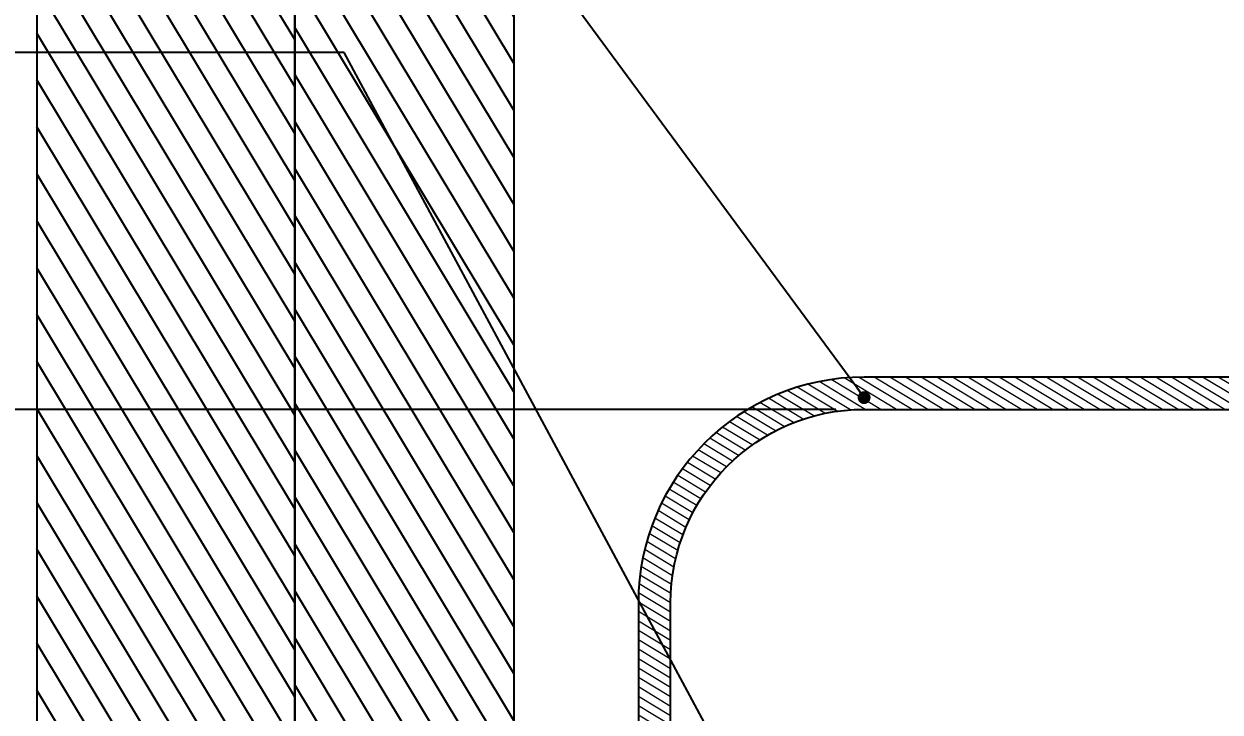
# Model space of a CAD drawing. Header units: inches. Extents: x 193287 to 241687, y 437648 to 550079.
# Drawn here: x 227988 to 228915, y 451534 to 452067 of the extents above; entities that cross this region are included whole.
import ezdxf

# ---------------------------------------------------------------- set-up
doc = ezdxf.new("R2010")
doc.units = ezdxf.units.IN
doc.header["$MEASUREMENT"] = 0
for name, color, linetype, lineweight in [('A-Dim-ID', 9, 'Continuous', 20), ('CQ Gypsum Hatch', 8, 'Continuous', 20), ('CQ Marble', 6, 'Continuous', 0)]:
    doc.layers.add(name, color=color, linetype=linetype, lineweight=lineweight)
for name, color, linetype in [('CQ Grg Gypsum', 41, 'Continuous'), ('CQ section wall', 3, 'Continuous'), ('CQ_callout', 34, 'Continuous'), ('xref grd floor$2$CQ Wall hatch_CHB', 8, 'Continuous')]:
    doc.layers.add(name, color=color, linetype=linetype)
doc.styles.add('ST9', font='romans.shx', dxfattribs={"width": 0.8})
doc.styles.get("Standard").update_dxf_attribs({"font": 'arial.ttf'})
doc.dimstyles.new('DIM-20', dxfattribs={"dimscale": 1000, "dimtxt": 0.044, "dimasz": 0.035, "dimexe": 0.022, "dimexo": 0.022, "dimgap": 0.022, "dimtad": 1, "dimdec": 0, "dimzin": 0, "dimdsep": 46, "dimtxsty": 'ST9', "dimblk1": 'ARCHTICK', "dimblk2": 'ARCHTICK', "dimsah": 1, "dimcen": 0.08800000000000001, "dimdle": 0.04, "dimclrd": 256, "dimclre": 256, "dimclrt": 3, "dimadec": 0, "dimazin": 0, "dimtfac": 1, "dimtdec": 0, "dimtix": 1, "dimtofl": 0, "dimtmove": 1, "dimatfit": 3, "dimldrblk": 'CLOSED', "dimfxl": 1, "dimtolj": 1, "dimtzin": 0, "dimarcsym": 0})
doc.dimstyles.get("Standard").update_dxf_attribs({"dimtxt": 0.18, "dimasz": 0.18, "dimexe": 0.18, "dimexo": 0.0625, "dimgap": 0.09, "dimtad": 0, "dimtih": 1, "dimtoh": 1, "dimdec": 4, "dimzin": 0, "dimdsep": 46, "dimtxsty": 'Standard', "dimcen": 0.09, "dimadec": 0, "dimazin": 0, "dimtfac": 1, "dimtdec": 4, "dimtofl": 0, "dimtmove": 0, "dimatfit": 3, "dimfxl": 1, "dimtolj": 1, "dimtzin": 0, "dimarcsym": 0})

# ---------------------------------------------------------------- blocks, each defined once
blk = doc.blocks.new('SECTION C AND F')
at = {"layer": 'xref grd floor$2$CQ Wall hatch_CHB'}
h = blk.add_hatch(dxfattribs=at)
h.set_pattern_fill('ANSI31,_O', color=8, scale=150, angle=76.02857671701435)
h.set_pattern_definition([(121.0285767170143, (95684.03869431617, 1302.347264588345), (-16.06706840326394, -9.664978682068453), [])])
h.paths.add_polyline_path([(342620.1666695667, 483585.9141500182), (342820.1550810477, 483585.9141500181), (342820.1550810476, 479335.5675787643), (342620.1664403323, 479335.5675787643), (342620.1664403314, 483035.91459576), (342620.1666987422, 483035.91459576), (342620.1666987421, 483235.9145957599)])
h = blk.add_hatch(dxfattribs=at)
h.set_pattern_fill('ANSI31,_O', color=8, scale=150, angle=76.02857671701435)
h.set_pattern_definition([(121.0285767170143, (0, 0), (-16.06706840326394, -9.664978682068455), [])])
h.paths.add_polyline_path([(342989.9571897191, 482395.9413362944), (342820.1550810476, 482395.9413362944), (342820.1550810476, 483585.9141500182), (342989.9571897191, 483585.9141500182)])
at = {"layer": 'CQ section wall'}
for p, q in [((342620.1664403314, 483585.9141500182, -3.769896474182773e-05), (342620.1664403315, 479335.5675787642, -3.774024843360884e-05)), ((342820.1550810476, 483585.9141500182, -3.856509031834781e-05), (342820.1550810476, 479335.5675787643, -3.863829050326144e-05))]:
    blk.add_line(p, q, dxfattribs=at)
at = {"layer": 'CQ section wall', "elevation": -3.857879261107318e-05}
blk.add_lwpolyline([(342989.9571897191, 482395.9413362944), (342820.1550810476, 482395.9413362944), (342820.1550810476, 483585.9141500182), (342989.9571897191, 483585.9141500182)], close=True, dxfattribs=at)
blk = doc.blocks.new('SECTION CEILING C AND D')
at = {"layer": 'CQ Gypsum Hatch'}
h = blk.add_hatch(dxfattribs=at)
h.set_pattern_fill('ANSI31', color=256, scale=50.00000000000004, angle=166.0285767170143, style=0)
h.set_pattern_definition([(211.0285767170143, (0, 0), (3.221659560689488, -5.35568946775465), [])])
edge = h.paths.add_edge_path()
edge.add_line((221496.3634083793, 451355.5940321152), (221476.3634470181, 451355.5940321151))
edge.add_line((221476.3634470181, 451355.5940321151), (221476.3634564243, 451380.5940490463))
edge.add_line((221476.3634564243, 451380.5940490463), (221542.8714550818, 451380.5940465979))
edge.add_line((221542.8714550818, 451380.5940465979), (221542.8714615044, 451618.6332024623))
edge.add_arc((221717.8714615046, 451618.6332024623), 175.0000000001455, 90.00000000000949, 180.000000000019, ccw=False)
edge.add_line((221717.8714615045, 451793.6332024625), (223510.0454513518, 451793.6331128395))
edge.add_arc((223510.0454513518, 451618.6331128394), 175, 0, 89.9999999999904, ccw=False)
edge.add_line((223685.0454513518, 451618.6331128395), (223685.0454577744, 451380.5939569749))
edge.add_line((223685.0454577744, 451380.5939569749), (223751.5534564319, 451380.5939594235))
edge.add_line((223751.5534564319, 451380.5939594235), (223751.5534658382, 451355.5939424923))
edge.add_line((223751.5534658382, 451355.5939424923), (223731.5535044769, 451355.5939424921))
edge.add_line((223731.5535044769, 451355.5939424921), (223731.5535159568, 451335.5939310124))
edge.add_line((223731.5535159568, 451335.5939310124), (223611.5454513512, 451335.5938696297))
edge.add_line((223611.5454513512, 451335.5938696297), (223611.5454513512, 451380.5930113292))
edge.add_line((223611.5454513512, 451380.5930113292), (223562.5454513513, 451380.5930113293))
edge.add_arc((223541.5454513513, 451380.5930113291), 21.00000000005821, 1.587987341361105e-10, 90.00000000015879)
edge.add_line((223541.5454513512, 451401.5930113293), (223541.5454513513, 451410.5930113292))
edge.add_arc((223536.6936272633, 451416.6997402548), 7.799508648152966, 90, 308.4673023861515, ccw=False)
edge.add_line((223536.6936272633, 451424.4992489031), (223536.6936272633, 451427.4992489031))
edge.add_arc((223534.5413597154, 451445.4660990062), 18.09530210384791, 205.7714928767011, 276.8309702013683, ccw=False)
edge.add_arc((223567.5219242569, 451458.3576701449), 53.47024035310794, 186.1635720954239, 202.844817978426, ccw=False)
edge.add_arc((223182.0246354605, 451424.9932573508), 333.4821786610068, 4.751447811113967, 6.568657367759998)
edge.add_arc((223477.615802532, 451459.0566106173), 35.93479784915663, 6.527251481196853, 25.39668080415777)
edge.add_arc((223485.7557770983, 451460.6969878025), 27.9502519411558, 29.51902534153829, 91.82174081903165)
edge.add_line((223484.8672380735, 451488.6331128377), (223484.8672380735, 451496.1331128377))
edge.add_line((223484.8672380735, 451496.1331128377), (223475.8672380735, 451496.1331128377))
edge.add_line((223475.8672380735, 451496.1331128377), (223475.8672380735, 451518.6331128394))
edge.add_line((223475.8672380735, 451518.6331128394), (223514.9390894407, 451518.6331128374))
edge.add_line((223514.9390894407, 451518.6331128374), (223571.5454513514, 451443.6331128376))
edge.add_line((223571.5454513514, 451443.6331128376), (223660.0454513518, 451443.6331128376))
edge.add_line((223660.0454513518, 451443.6331128376), (223660.0454513518, 451618.6331128394))
edge.add_arc((223510.0454513518, 451618.6331128392), 150, 0, 89.99999999999999)
edge.add_line((223510.0454513518, 451768.6331128394), (221717.8714615045, 451768.6332024623))
edge.add_arc((221717.8714615045, 451618.6332024622), 150, 89.99999999999999, 180)
edge.add_line((221567.8714615045, 451618.6332024623), (221567.8714615044, 451443.6332024607))
edge.add_line((221567.8714615044, 451443.6332024607), (221656.371461505, 451443.6332024607))
edge.add_line((221656.371461505, 451443.6332024607), (221712.9778234156, 451518.6332024607))
edge.add_line((221712.9778234156, 451518.6332024607), (221752.0496747827, 451518.6332024625))
edge.add_line((221752.0496747827, 451518.6332024625), (221752.0496747827, 451496.1332024605))
edge.add_line((221752.0496747827, 451496.1332024605), (221743.0496747827, 451496.1332024607))
edge.add_line((221743.0496747827, 451496.1332024607), (221743.0496747827, 451488.6332024605))
edge.add_arc((221742.1611357578, 451460.6970774254), 27.9502519410732, 88.17825918066262, 150.4809746582109)
edge.add_arc((221750.301110324, 451459.0567002404), 35.93479784899679, 154.6033191957228, 173.4727485186793)
edge.add_arc((222045.8922773975, 451424.9933469757), 333.4821786626222, 173.431342632584, 175.2485521892302)
edge.add_arc((221660.3949885988, 451458.357759768), 53.47024035372762, 337.15518202151657, 353.8364279045223, ccw=False)
edge.add_arc((221693.375553141, 451445.466188629), 18.09530210362531, 263.16902979845247, 334.22850712318433, ccw=False)
edge.add_line((221691.2232855931, 451427.4993385262), (221691.2232855929, 451424.4993385262))
edge.add_arc((221691.223285593, 451416.6998298779), 7.799508648167831, -128.46730238588572, 90, ccw=False)
edge.add_line((221686.3714615049, 451410.5931009523), (221686.371461505, 451401.5931009523))
edge.add_arc((221686.3714615051, 451380.5931009521), 21.00000000011642, 90.0000000002382, 180.0000000001588)
edge.add_line((221665.371461505, 451380.5931009522), (221616.371461505, 451380.5931009522))
edge.add_line((221616.371461505, 451380.5931009522), (221616.371461505, 451335.5939592526))
edge.add_line((221616.371461505, 451335.5939592526), (221496.3633968995, 451335.5940206355))
edge.add_line((221496.3633968995, 451335.5940206355), (221496.3634083793, 451355.5940321152))
at = {"layer": 'CQ Grg Gypsum', "extrusion": (-4.885221514467737e-08, 5.985931785203956e-09, 0.9999999999999988), "elevation": -0.008773270307329804}
for points in [[(221717.8714615042, 451793.6332024626), (223510.0454513514, 451793.6331128397, -0.4142135623730951), (223685.0454513514, 451618.6331128396), (223685.0454577741, 451380.593956975)], [(223660.0454513514, 451443.6331128377), (223660.0454513514, 451618.6331128395, 0.4142135623730951), (223510.0454513514, 451768.6331128395), (221717.8714615042, 451768.6332024625, 0.414213562373095)]]:
    blk.add_lwpolyline(points, format="xyb", dxfattribs=at)
blk = doc.blocks.new('_ARCHTICK')
at = {"color": 0, "linetype": 'ByBlock', "const_width": 0.15}
blk.add_lwpolyline([(-0.5, -0.5), (0.5, 0.5)], dxfattribs=at)
blk = doc.blocks.new('*D2358')
at = {"layer": 'A-Dim-ID', "lineweight": -2, "transparency": 16777216}
for p, q in [((226382.3836700105, 452525.6393512163), (226382.3836700105, 451728.6331128396)), ((228259.7417918555, 452485.6393512163), (226360.3836700105, 452485.6393512163)), ((228617.1818282608, 451768.6331128396), (226360.3836700105, 451768.6331128396))]:
    blk.add_line(p, q, dxfattribs=at)
at = {"layer": 'Defpoints', "color": 0, "transparency": 16777216}
for p in [(228281.7417918555, 452485.6393512163, -0.0009191924517693833), (226382.3836700105, 451768.6331128396), (228639.1818282608, 451768.6331128396, -0.0007587050433297505)]:
    blk.add_point(p, dxfattribs=at)
at = {"layer": 'A-Dim-ID', "lineweight": -2, "transparency": 16777216, "xscale": 20, "yscale": 20, "zscale": 20}
for p, rotation in [((226382.3836700105, 452485.6393512163), 90), ((226382.3836700105, 451768.6331128396), 270)]:
    blk.add_blockref('_ARCHTICK', p, dxfattribs=dict(at, rotation=rotation))
at = {"layer": 'A-Dim-ID', "color": 3, "transparency": 16777216, "insert": (226340.3836700105, 452127.1164268054), "char_height": 40, "attachment_point": 5, "rotation": 90, "style": 'ST9'}
blk.add_mtext('\\A1;717', dxfattribs=at)
blk = doc.blocks.new('_CLOSED')
at = {"color": 0, "linetype": 'ByBlock'}
for p, q in [((-1, 0.1666666666666666), (0, 0)), ((-1, 0.1666666666666666), (-1, -0.1666666666666666)), ((0, 0), (-1, -0.1666666666666666)), ((0, 0), (-1, 0))]:
    blk.add_line(p, q, dxfattribs=at)
blk = doc.blocks.new('*D2362')
at = {"layer": 'A-Dim-ID', "lineweight": -2, "transparency": 16777216}
for p, q in [((226382.383670011, 451808.6335868966), (226382.383670011, 448295.5974352556)), ((228330.5239937771, 451768.6335868966), (226360.383670011, 451768.6335868966)), ((227871.2317762849, 448335.5974352556), (226360.383670011, 448335.5974352556))]:
    blk.add_line(p, q, dxfattribs=at)
at = {"layer": 'Defpoints', "color": 0, "transparency": 16777216}
for p in [(228352.5239937771, 451768.6335868966), (226382.383670011, 448335.5974352556), (227893.2317762849, 448335.5974352556, -0.000637568305459117)]:
    blk.add_point(p, dxfattribs=at)
at = {"layer": 'A-Dim-ID', "lineweight": -2, "transparency": 16777216, "xscale": 20, "yscale": 20, "zscale": 20}
for p, rotation in [((226382.383670011, 451768.6335868966), 90), ((226382.383670011, 448335.5974352556), 270)]:
    blk.add_blockref('_ARCHTICK', p, dxfattribs=dict(at, rotation=rotation))
at = {"layer": 'A-Dim-ID', "color": 3, "transparency": 16777216, "insert": (226340.3836700111, 450052.1155110759), "char_height": 40, "attachment_point": 5, "rotation": 90, "style": 'ST9'}
blk.add_mtext('\\A1;3433', dxfattribs=at)

msp = doc.modelspace()

# ---------------------------------------------------------------- block references
at = {"layer": 'CQ Grg Gypsum', "xscale": -1}
msp.add_blockref('SECTION CEILING C AND D', (452149.2272796124, 0, 8.308684082217318e-05), dxfattribs=at)
at = {"layer": 'CQ Marble'}
msp.add_blockref('SECTION C AND F', (-114622.2907798517, -31100.29778367747, -0.0005345741421694776), dxfattribs=at)

# ---------------------------------------------------------------- dimensions: what is measured, and where the dimension line sits
at = {"layer": 'A-Dim-ID'}
dim = msp.add_linear_dim(base=(226382.3836700105, 451768.6331128396, 0.0002832261836998825), p1=(228281.7417918554, 452485.6393512161, -0.0006359662680695008), p2=(228639.1818282607, 451768.6331128394, -0.000475478859629868), angle=90, dimstyle='DIM-20', override={"dimtxt": 0.04, "dimasz": 0.02}, dxfattribs=at)
dim.commit()
dim.dimension.update_dxf_attribs({"geometry": '*D2358', "text_midpoint": (226382.3836700105, 452127.1164268054, 0.0002832261836998825), "dimtype": 160})
dim = msp.add_linear_dim(base=(226382.383670011, 448335.5974352556, 0.0002832261836998825), p1=(228352.523993777, 451768.6335868964, 0.0002832261836998825), p2=(227893.2317762848, 448335.5974352554, -0.0003543421217592345), angle=90, dimstyle='DIM-20', override={"dimtxt": 0.04, "dimasz": 0.02}, dxfattribs=at)
dim.commit()
dim.dimension.update_dxf_attribs({"geometry": '*D2362', "text_midpoint": (226340.3836700111, 450052.1155110759, 0.0002832261836998825)})

# ---------------------------------------------------------------- leaders
at = {"layer": 'CQ_callout', "color": 8}
for points in [[(228639.1818282606, 451777.7343240237, -0.0001939838012815222), (228305.2195100627, 452230.9804681495, -0.0001939838012815222), (227573.5380675534, 452230.9804681496, -0.0001939838012815222)], [(228542.5640704308, 451475.1491419745, -0.0001939838012815222), (228236.1500723144, 452045.2339756159, -0.0001939838012815222), (227573.5380675534, 452045.233975616, -0.0001939838012815222)]]:
    msp.add_leader(points, dimstyle='Standard', override={"dimasz": 10, "dimldrblk": 'Dot', "dimfxl": 0.1, "dimarcsym": 2}, dxfattribs=at)

doc.saveas('drawing.dxf')
